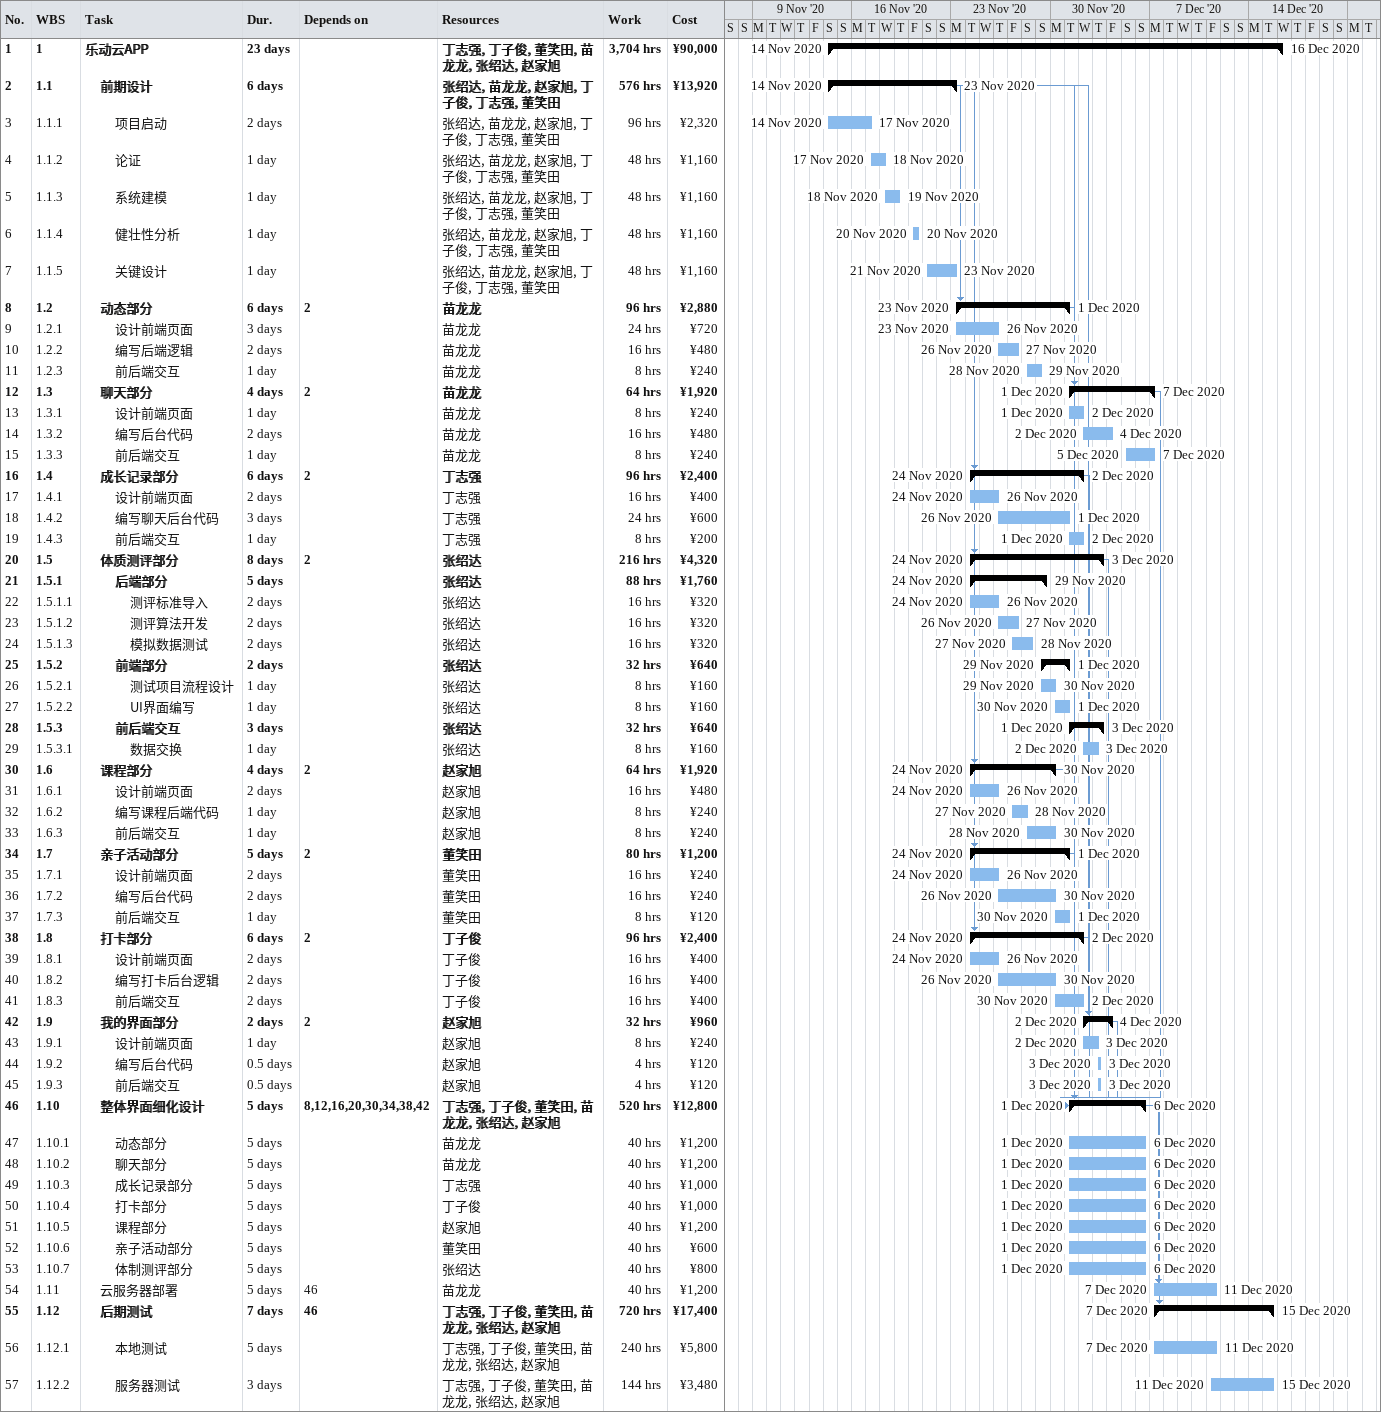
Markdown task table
| ID | WBS | Task | Duration | Start | Finish | Predecessors | Resources | Work (h) | Cost (¥) |
|---|---|---|---|---|---|---|---|---|---|
| 1 | 1 | **乐动云APP** | 23d | 2020-11-14 | 2020-12-16 |  | 丁志强, 丁子俊, 董笑田, 苗龙龙, 张绍达, 赵家旭 | 3704 | 90000 |
| 2 | 1.1 | **前期设计** | 6d | 2020-11-14 | 2020-11-23 |  | 张绍达, 苗龙龙, 赵家旭, 丁子俊, 丁志强, 董笑田 | 576 | 13920 |
| 3 | 1.1.1 | 项目启动 | 2d | 2020-11-14 | 2020-11-17 |  | 张绍达, 苗龙龙, 赵家旭, 丁子俊, 丁志强, 董笑田 | 96 | 2320 |
| 4 | 1.1.2 | 论证 | 1d | 2020-11-17 | 2020-11-18 |  | 张绍达, 苗龙龙, 赵家旭, 丁子俊, 丁志强, 董笑田 | 48 | 1160 |
| 5 | 1.1.3 | 系统建模 | 1d | 2020-11-18 | 2020-11-19 |  | 张绍达, 苗龙龙, 赵家旭, 丁子俊, 丁志强, 董笑田 | 48 | 1160 |
| 6 | 1.1.4 | 健壮性分析 | 1d | 2020-11-20 | 2020-11-20 |  | 张绍达, 苗龙龙, 赵家旭, 丁子俊, 丁志强, 董笑田 | 48 | 1160 |
| 7 | 1.1.5 | 关键设计 | 1d | 2020-11-21 | 2020-11-23 |  | 张绍达, 苗龙龙, 赵家旭, 丁子俊, 丁志强, 董笑田 | 48 | 1160 |
| 8 | 1.2 | **动态部分** | 6d | 2020-11-23 | 2020-12-01 | 2 | 苗龙龙 | 96 | 2880 |
| 9 | 1.2.1 | 设计前端页面 | 3d | 2020-11-23 | 2020-11-26 |  | 苗龙龙 | 24 | 720 |
| 10 | 1.2.2 | 编写后端逻辑 | 2d | 2020-11-26 | 2020-11-27 |  | 苗龙龙 | 16 | 480 |
| 11 | 1.2.3 | 前后端交互 | 1d | 2020-11-28 | 2020-11-29 |  | 苗龙龙 | 8 | 240 |
| 12 | 1.3 | **聊天部分** | 4d | 2020-12-01 | 2020-12-07 | 2 | 苗龙龙 | 64 | 1920 |
| 13 | 1.3.1 | 设计前端页面 | 1d | 2020-12-01 | 2020-12-02 |  | 苗龙龙 | 8 | 240 |
| 14 | 1.3.2 | 编写后台代码 | 2d | 2020-12-02 | 2020-12-04 |  | 苗龙龙 | 16 | 480 |
| 15 | 1.3.3 | 前后端交互 | 1d | 2020-12-05 | 2020-12-07 |  | 苗龙龙 | 8 | 240 |
| 16 | 1.4 | **成长记录部分** | 6d | 2020-11-24 | 2020-12-02 | 2 | 丁志强 | 96 | 2400 |
| 17 | 1.4.1 | 设计前端页面 | 2d | 2020-11-24 | 2020-11-26 |  | 丁志强 | 16 | 400 |
| 18 | 1.4.2 | 编写聊天后台代码 | 3d | 2020-11-26 | 2020-12-01 |  | 丁志强 | 24 | 600 |
| 19 | 1.4.3 | 前后端交互 | 1d | 2020-12-01 | 2020-12-02 |  | 丁志强 | 8 | 200 |
| 20 | 1.5 | **体质测评部分** | 8d | 2020-11-24 | 2020-12-03 | 2 | 张绍达 | 216 | 4320 |
| 21 | 1.5.1 | **后端部分** | 5d | 2020-11-24 | 2020-11-29 |  | 张绍达 | 88 | 1760 |
| 22 | 1.5.1.1 | 测评标准导入 | 2d | 2020-11-24 | 2020-11-26 |  | 张绍达 | 16 | 320 |
| 23 | 1.5.1.2 | 测评算法开发 | 2d | 2020-11-26 | 2020-11-27 |  | 张绍达 | 16 | 320 |
| 24 | 1.5.1.3 | 模拟数据测试 | 2d | 2020-11-27 | 2020-11-28 |  | 张绍达 | 16 | 320 |
| 25 | 1.5.2 | **前端部分** | 2d | 2020-11-29 | 2020-12-01 |  | 张绍达 | 32 | 640 |
| 26 | 1.5.2.1 | 测试项目流程设计 | 1d | 2020-11-29 | 2020-11-30 |  | 张绍达 | 8 | 160 |
| 27 | 1.5.2.2 | UI界面编写 | 1d | 2020-11-30 | 2020-12-01 |  | 张绍达 | 8 | 160 |
| 28 | 1.5.3 | **前后端交互** | 3d | 2020-12-01 | 2020-12-03 |  | 张绍达 | 32 | 640 |
| 29 | 1.5.3.1 | 数据交换 | 1d | 2020-12-02 | 2020-12-03 |  | 张绍达 | 8 | 160 |
| 30 | 1.6 | **课程部分** | 4d | 2020-11-24 | 2020-11-30 | 2 | 赵家旭 | 64 | 1920 |
| 31 | 1.6.1 | 设计前端页面 | 2d | 2020-11-24 | 2020-11-26 |  | 赵家旭 | 16 | 480 |
| 32 | 1.6.2 | 编写课程后端代码 | 1d | 2020-11-27 | 2020-11-28 |  | 赵家旭 | 8 | 240 |
| 33 | 1.6.3 | 前后端交互 | 1d | 2020-11-28 | 2020-11-30 |  | 赵家旭 | 8 | 240 |
| 34 | 1.7 | **亲子活动部分** | 5d | 2020-11-24 | 2020-12-01 | 2 | 董笑田 | 80 | 1200 |
| 35 | 1.7.1 | 设计前端页面 | 2d | 2020-11-24 | 2020-11-26 |  | 董笑田 | 16 | 240 |
| 36 | 1.7.2 | 编写后台代码 | 2d | 2020-11-26 | 2020-11-30 |  | 董笑田 | 16 | 240 |
| 37 | 1.7.3 | 前后端交互 | 1d | 2020-11-30 | 2020-12-01 |  | 董笑田 | 8 | 120 |
| 38 | 1.8 | **打卡部分** | 6d | 2020-11-24 | 2020-12-02 | 2 | 丁子俊 | 96 | 2400 |
| 39 | 1.8.1 | 设计前端页面 | 2d | 2020-11-24 | 2020-11-26 |  | 丁子俊 | 16 | 400 |
| 40 | 1.8.2 | 编写打卡后台逻辑 | 2d | 2020-11-26 | 2020-11-30 |  | 丁子俊 | 16 | 400 |
| 41 | 1.8.3 | 前后端交互 | 2d | 2020-11-30 | 2020-12-02 |  | 丁子俊 | 16 | 400 |
| 42 | 1.9 | **我的界面部分** | 2d | 2020-12-02 | 2020-12-04 | 2 | 赵家旭 | 32 | 960 |
| 43 | 1.9.1 | 设计前端页面 | 1d | 2020-12-02 | 2020-12-03 |  | 赵家旭 | 8 | 240 |
| 44 | 1.9.2 | 编写后台代码 | 0.5d | 2020-12-03 | 2020-12-03 |  | 赵家旭 | 4 | 120 |
| 45 | 1.9.3 | 前后端交互 | 0.5d | 2020-12-03 | 2020-12-03 |  | 赵家旭 | 4 | 120 |
| 46 | 1.10 | **整体界面细化设计** | 5d | 2020-12-01 | 2020-12-06 | 8, 12, 16, 20, 30, 34, 38, 42 | 丁志强, 丁子俊, 董笑田, 苗龙龙, 张绍达, 赵家旭 | 520 | 12800 |
| 47 | 1.10.1 | 动态部分 | 5d | 2020-12-01 | 2020-12-06 |  | 苗龙龙 | 40 | 1200 |
| 48 | 1.10.2 | 聊天部分 | 5d | 2020-12-01 | 2020-12-06 |  | 苗龙龙 | 40 | 1200 |
| 49 | 1.10.3 | 成长记录部分 | 5d | 2020-12-01 | 2020-12-06 |  | 丁志强 | 40 | 1000 |
| 50 | 1.10.4 | 打卡部分 | 5d | 2020-12-01 | 2020-12-06 |  | 丁子俊 | 40 | 1000 |
| 51 | 1.10.5 | 课程部分 | 5d | 2020-12-01 | 2020-12-06 |  | 赵家旭 | 40 | 1200 |
| 52 | 1.10.6 | 亲子活动部分 | 5d | 2020-12-01 | 2020-12-06 |  | 董笑田 | 40 | 600 |
| 53 | 1.10.7 | 体制测评部分 | 5d | 2020-12-01 | 2020-12-06 |  | 张绍达 | 40 | 800 |
| 54 | 1.11 | 云服务器部署 | 5d | 2020-12-07 | 2020-12-11 | 46 | 苗龙龙 | 40 | 1200 |
| 55 | 1.12 | **后期测试** | 7d | 2020-12-07 | 2020-12-15 | 46 | 丁志强, 丁子俊, 董笑田, 苗龙龙, 张绍达, 赵家旭 | 720 | 17400 |
| 56 | 1.12.1 | 本地测试 | 5d | 2020-12-07 | 2020-12-11 |  | 丁志强, 丁子俊, 董笑田, 苗龙龙, 张绍达, 赵家旭 | 240 | 5800 |
| 57 | 1.12.2 | 服务器测试 | 3d | 2020-12-11 | 2020-12-15 |  | 丁志强, 丁子俊, 董笑田, 苗龙龙, 张绍达, 赵家旭 | 144 | 3480 |
